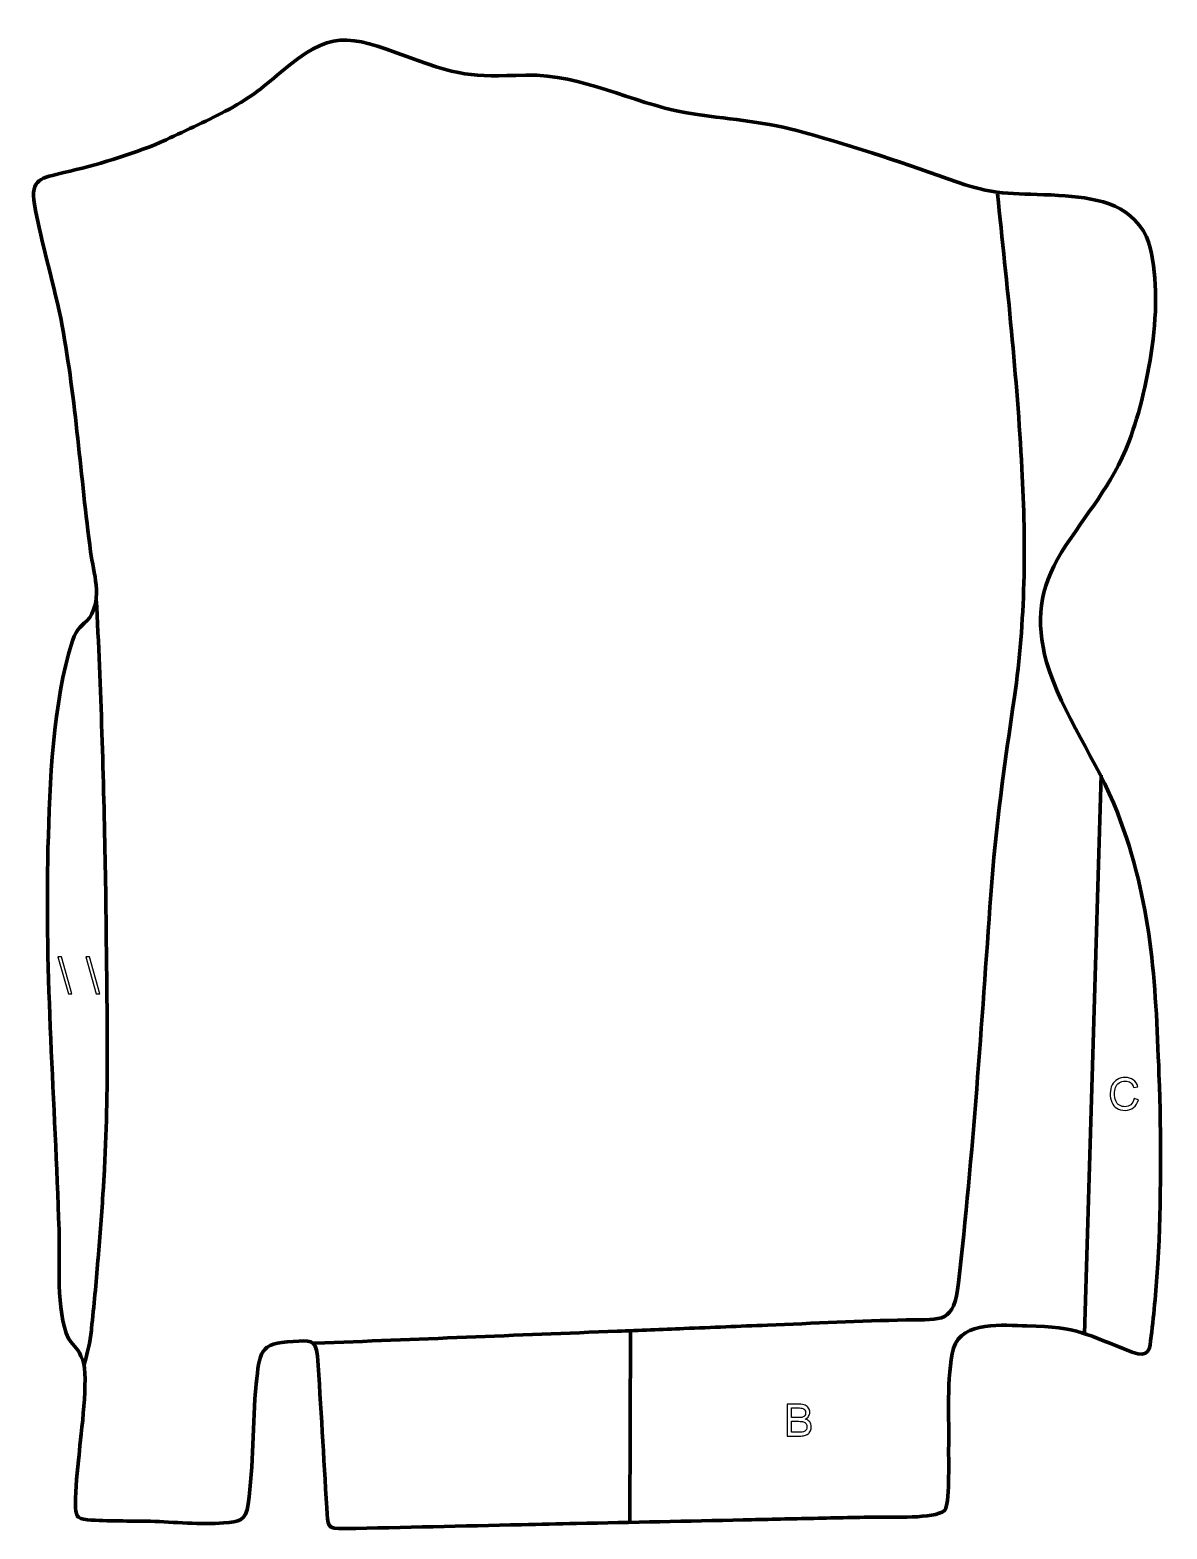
# Model space of a CAD drawing. Header units: millimetres. Extents: x 1205 to 1854, y 146 to 1002.
import ezdxf

# ---------------------------------------------------------------- set-up
doc = ezdxf.new("R2010")
doc.units = ezdxf.units.MM
doc.header["$MEASUREMENT"] = 0
doc.layers.add('layer 2', color=7, linetype='Continuous')
doc.layers.add('layer 3', color=7, linetype='Continuous')

msp = doc.modelspace()

# ---------------------------------------------------------------- linework, layer by layer
at = {"layer": 'layer 2', "color": 142, "lineweight": 158}
for points, knots in [([(1757.0156, 908.1833), (1762.5831, 856.3486), (1768.1797, 803.3794), (1771.0197, 751.3556), (1771.0197, 751.3556), (1773.3206, 707.5993), (1773.044, 664.3132), (1766.726, 620.8798), (1766.726, 620.8798), (1761.1439, 582.862), (1755.9462, 546.3143), (1753.2221, 507.9062), (1753.2221, 507.9062), (1747.9903, 434.1089), (1743.1201, 359.9099), (1734.799, 286.3979), (1734.799, 286.3979), (1732.0106, 263.0843), (1726.2266, 265.6224), (1704.8366, 265.1815), (1704.8366, 265.1815), (1678.5974, 264.6405), (1651.9195, 263.2411), (1625.6525, 262.1895), (1625.6525, 262.1895), (1609.7809, 261.5541), (1593.9092, 260.9186), (1578.0375, 260.2832), (1578.0375, 260.2832), (1565.3403, 259.7749), (1552.6429, 259.2666), (1539.9456, 258.7582), (1539.9456, 258.7582), (1482.4901, 256.4579), (1425.0347, 254.1577), (1367.5793, 251.8574), (1367.5793, 251.8574), (1367.5793, 251.8574), (1366.627, 251.8193), (1366.627, 251.8193)], [0, 0, 0, 0, 0.09090909, 0.09090909, 0.09090909, 0.09090909, 0.18181818, 0.18181818, 0.18181818, 0.18181818, 0.27272727, 0.27272727, 0.27272727, 0.27272727, 0.36363636, 0.36363636, 0.36363636, 0.36363636, 0.45454545, 0.45454545, 0.45454545, 0.45454545, 0.54545455, 0.54545455, 0.54545455, 0.54545455, 0.63636364, 0.63636364, 0.63636364, 0.63636364, 0.72727273, 0.72727273, 0.72727273, 0.72727273, 0.81818182, 0.81818182, 0.81818182, 0.81818182, 1, 1, 1, 1]), ([(1242.4476, 676.9359), (1245.0832, 625.855), (1246.6337, 574.7609), (1247.5911, 523.6233), (1247.5911, 523.6233), (1247.7432, 515.388), (1247.862, 507.1536), (1247.9427, 498.9173), (1247.9427, 498.9173), (1248.386, 449.7472), (1249.7585, 400.8), (1247.1586, 351.6454), (1247.1586, 351.6454), (1246.9381, 347.5245), (1246.6889, 343.408), (1246.4161, 339.2902), (1246.4161, 339.2902), (1245.5271, 326.2501), (1244.4816, 313.2215), (1243.4344, 300.1933), (1243.4344, 300.1933), (1243.4344, 300.1933), (1243.3578, 299.24), (1243.3578, 299.24), (1243.3578, 299.24), (1242.311, 286.2179), (1241.1324, 273.225), (1239.7244, 260.2364), (1239.7244, 260.2364), (1239.7244, 260.2364), (1239.6205, 259.2864), (1239.6205, 259.2864), (1239.6205, 259.2864), (1238.8228, 252.0884), (1237.5926, 246.6399), (1235.4672, 239.7344)], [0, 0, 0, 0, 0.1, 0.1, 0.1, 0.1, 0.2, 0.2, 0.2, 0.2, 0.3, 0.3, 0.3, 0.3, 0.4, 0.4, 0.4, 0.4, 0.5, 0.5, 0.5, 0.5, 0.6, 0.6, 0.6, 0.6, 0.7, 0.7, 0.7, 0.7, 0.8, 0.8, 0.8, 0.8, 1, 1, 1, 1])]:
    msp.add_open_spline(points, degree=3, knots=knots, dxfattribs=at)
for points in [[(1816.2349, 576.3123), (1816.2349, 576.3123), (1806.6998, 257.2389), (1806.6998, 257.2389)], [(1547.4715, 259.0594), (1547.4715, 259.0594), (1547.1349, 149.5931), (1547.1349, 149.5931)]]:
    msp.add_open_spline(points, degree=3, dxfattribs=at)
at = {"layer": 'layer 2', "color": 142}
for points, knots in [([(1226.4995, 451.3952), (1226.4995, 451.3952), (1220.5685, 472.5979), (1220.5685, 472.5979), (1220.5685, 472.5979), (1220.5685, 472.5979), (1222.5837, 472.5979), (1222.5837, 472.5979), (1222.5837, 472.5979), (1222.5837, 472.5979), (1228.5148, 451.3952), (1228.5148, 451.3952), (1228.5148, 451.3952), (1228.5148, 451.3952), (1226.4995, 451.3952), (1226.4995, 451.3952)], [0, 0, 0, 0, 0.2, 0.2, 0.2, 0.2, 0.4, 0.4, 0.4, 0.4, 0.6, 0.6, 0.6, 0.6, 1, 1, 1, 1]), ([(1242.4207, 451.3952), (1242.4207, 451.3952), (1236.4897, 472.5979), (1236.4897, 472.5979), (1236.4897, 472.5979), (1236.4897, 472.5979), (1238.5049, 472.5979), (1238.5049, 472.5979), (1238.5049, 472.5979), (1238.5049, 472.5979), (1244.436, 451.3952), (1244.436, 451.3952), (1244.436, 451.3952), (1244.436, 451.3952), (1242.4207, 451.3952), (1242.4207, 451.3952)], [0, 0, 0, 0, 0.2, 0.2, 0.2, 0.2, 0.4, 0.4, 0.4, 0.4, 0.6, 0.6, 0.6, 0.6, 1, 1, 1, 1]), ([(1835.071, 391.5438), (1835.071, 391.5438), (1837.4842, 390.9341), (1837.4842, 390.9341), (1837.4842, 390.9341), (1836.9804, 388.957), (1836.0744, 387.454), (1834.7662, 386.4168), (1834.7662, 386.4168), (1833.458, 385.3795), (1831.8576, 384.8588), (1829.9651, 384.8588), (1829.9651, 384.8588), (1828.0092, 384.8588), (1826.4173, 385.2567), (1825.1895, 386.0569), (1825.1895, 386.0569), (1823.9618, 386.8528), (1823.0303, 388.0086), (1822.3911, 389.5201), (1822.3911, 389.5201), (1821.7518, 391.0357), (1821.43, 392.6572), (1821.43, 394.3931), (1821.43, 394.3931), (1821.43, 396.2855), (1821.7899, 397.9367), (1822.5138, 399.3465), (1822.5138, 399.3465), (1823.2378, 400.7563), (1824.2666, 401.8274), (1825.6002, 402.5599), (1825.6002, 402.5599), (1826.9338, 403.2923), (1828.4029, 403.6564), (1830.0033, 403.6564), (1830.0033, 403.6564), (1831.8237, 403.6564), (1833.3521, 403.1949), (1834.5883, 402.2677), (1834.5883, 402.2677), (1835.8288, 401.3406), (1836.6925, 400.0408), (1837.1794, 398.3643), (1837.1794, 398.3643), (1837.1794, 398.3643), (1834.817, 397.8054), (1834.817, 397.8054), (1834.817, 397.8054), (1834.3978, 399.1263), (1833.7839, 400.0916), (1832.9838, 400.6928), (1832.9838, 400.6928), (1832.1836, 401.2982), (1831.176, 401.5988), (1829.9609, 401.5988), (1829.9609, 401.5988), (1828.568, 401.5988), (1827.3995, 401.2644), (1826.4639, 400.5954), (1826.4639, 400.5954), (1825.5282, 399.9265), (1824.8678, 399.0247), (1824.491, 397.8986), (1824.491, 397.8986), (1824.1099, 396.7682), (1823.9194, 395.6039), (1823.9194, 394.4058), (1823.9194, 394.4058), (1823.9194, 392.8605), (1824.1438, 391.5099), (1824.5926, 390.3583), (1824.5926, 390.3583), (1825.0414, 389.2025), (1825.7399, 388.3431), (1826.6883, 387.7716), (1826.6883, 387.7716), (1827.6366, 387.2), (1828.6612, 386.9164), (1829.7662, 386.9164), (1829.7662, 386.9164), (1831.1125, 386.9164), (1832.2471, 387.3059), (1833.1785, 388.0806), (1833.1785, 388.0806), (1834.1099, 388.8596), (1834.7408, 390.0112), (1835.071, 391.5438)], [0, 0, 0, 0, 0.04347826, 0.04347826, 0.04347826, 0.04347826, 0.08695652, 0.08695652, 0.08695652, 0.08695652, 0.13043478, 0.13043478, 0.13043478, 0.13043478, 0.17391304, 0.17391304, 0.17391304, 0.17391304, 0.2173913, 0.2173913, 0.2173913, 0.2173913, 0.26086957, 0.26086957, 0.26086957, 0.26086957, 0.30434783, 0.30434783, 0.30434783, 0.30434783, 0.34782609, 0.34782609, 0.34782609, 0.34782609, 0.39130435, 0.39130435, 0.39130435, 0.39130435, 0.43478261, 0.43478261, 0.43478261, 0.43478261, 0.47826087, 0.47826087, 0.47826087, 0.47826087, 0.52173913, 0.52173913, 0.52173913, 0.52173913, 0.56521739, 0.56521739, 0.56521739, 0.56521739, 0.60869565, 0.60869565, 0.60869565, 0.60869565, 0.65217391, 0.65217391, 0.65217391, 0.65217391, 0.69565217, 0.69565217, 0.69565217, 0.69565217, 0.73913043, 0.73913043, 0.73913043, 0.73913043, 0.7826087, 0.7826087, 0.7826087, 0.7826087, 0.82608696, 0.82608696, 0.82608696, 0.82608696, 0.86956522, 0.86956522, 0.86956522, 0.86956522, 0.91304348, 0.91304348, 0.91304348, 0.91304348, 1, 1, 1, 1]), ([(1637.0078, 198.8798), (1637.0078, 198.8798), (1637.0078, 217.0678), (1637.0078, 217.0678), (1637.0078, 217.0678), (1637.0078, 217.0678), (1643.8325, 217.0678), (1643.8325, 217.0678), (1643.8325, 217.0678), (1645.2211, 217.0678), (1646.3346, 216.8857), (1647.1771, 216.5174), (1647.1771, 216.5174), (1648.0154, 216.1491), (1648.6716, 215.5817), (1649.1458, 214.8154), (1649.1458, 214.8154), (1649.6242, 214.0534), (1649.8613, 213.2532), (1649.8613, 212.4149), (1649.8613, 212.4149), (1649.8613, 211.6402), (1649.6496, 210.9077), (1649.2305, 210.2219), (1649.2305, 210.2219), (1648.8113, 209.536), (1648.1763, 208.9814), (1647.3253, 208.558), (1647.3253, 208.558), (1648.426, 208.2363), (1649.2728, 207.6859), (1649.8613, 206.9069), (1649.8613, 206.9069), (1650.454, 206.1321), (1650.7504, 205.2134), (1650.7504, 204.155), (1650.7504, 204.155), (1650.7504, 203.2998), (1650.5683, 202.5081), (1650.2084, 201.7757), (1650.2084, 201.7757), (1649.8486, 201.0432), (1649.404, 200.4801), (1648.8748, 200.0822), (1648.8748, 200.0822), (1648.3456, 199.6884), (1647.6809, 199.3878), (1646.885, 199.1846), (1646.885, 199.1846), (1646.0848, 198.9814), (1645.1068, 198.8798), (1643.9468, 198.8798), (1643.9468, 198.8798), (1643.9468, 198.8798), (1637.0078, 198.8798), (1637.0078, 198.8798)], [0, 0, 0, 0, 0.06666667, 0.06666667, 0.06666667, 0.06666667, 0.13333333, 0.13333333, 0.13333333, 0.13333333, 0.2, 0.2, 0.2, 0.2, 0.26666667, 0.26666667, 0.26666667, 0.26666667, 0.33333333, 0.33333333, 0.33333333, 0.33333333, 0.4, 0.4, 0.4, 0.4, 0.46666667, 0.46666667, 0.46666667, 0.46666667, 0.53333333, 0.53333333, 0.53333333, 0.53333333, 0.6, 0.6, 0.6, 0.6, 0.66666667, 0.66666667, 0.66666667, 0.66666667, 0.73333333, 0.73333333, 0.73333333, 0.73333333, 0.8, 0.8, 0.8, 0.8, 0.86666667, 0.86666667, 0.86666667, 0.86666667, 1, 1, 1, 1]), ([(1639.421, 209.4217), (1639.421, 209.4217), (1643.3541, 209.4217), (1643.3541, 209.4217), (1643.3541, 209.4217), (1644.421, 209.4217), (1645.1873, 209.4937), (1645.6487, 209.6334), (1645.6487, 209.6334), (1646.2626, 209.8154), (1646.7241, 210.1203), (1647.0332, 210.5436), (1647.0332, 210.5436), (1647.3422, 210.967), (1647.4989, 211.4962), (1647.4989, 212.1355), (1647.4989, 212.1355), (1647.4989, 212.7409), (1647.3549, 213.2744), (1647.0628, 213.7316), (1647.0628, 213.7316), (1646.7749, 214.1931), (1646.36, 214.5106), (1645.8223, 214.68), (1645.8223, 214.68), (1645.2846, 214.8493), (1644.3617, 214.934), (1643.0577, 214.934), (1643.0577, 214.934), (1643.0577, 214.934), (1639.421, 214.934), (1639.421, 214.934), (1639.421, 214.934), (1639.421, 214.934), (1639.421, 209.4217), (1639.421, 209.4217)], [0, 0, 0, 0, 0.1, 0.1, 0.1, 0.1, 0.2, 0.2, 0.2, 0.2, 0.3, 0.3, 0.3, 0.3, 0.4, 0.4, 0.4, 0.4, 0.5, 0.5, 0.5, 0.5, 0.6, 0.6, 0.6, 0.6, 0.7, 0.7, 0.7, 0.7, 0.8, 0.8, 0.8, 0.8, 1, 1, 1, 1]), ([(1639.421, 201.0136), (1639.421, 201.0136), (1643.951, 201.0136), (1643.951, 201.0136), (1643.951, 201.0136), (1644.73, 201.0136), (1645.2762, 201.0432), (1645.5937, 201.1025), (1645.5937, 201.1025), (1646.1441, 201.1999), (1646.6098, 201.365), (1646.9824, 201.5978), (1646.9824, 201.5978), (1647.3549, 201.8307), (1647.6597, 202.1694), (1647.9011, 202.6139), (1647.9011, 202.6139), (1648.1424, 203.0585), (1648.2609, 203.5707), (1648.2609, 204.1508), (1648.2609, 204.1508), (1648.2609, 204.8324), (1648.0874, 205.4209), (1647.736, 205.9247), (1647.736, 205.9247), (1647.3888, 206.4285), (1646.9062, 206.7799), (1646.288, 206.9831), (1646.288, 206.9831), (1645.6741, 207.1863), (1644.7851, 207.2879), (1643.6293, 207.2879), (1643.6293, 207.2879), (1643.6293, 207.2879), (1639.421, 207.2879), (1639.421, 207.2879), (1639.421, 207.2879), (1639.421, 207.2879), (1639.421, 201.0136), (1639.421, 201.0136)], [0, 0, 0, 0, 0.09090909, 0.09090909, 0.09090909, 0.09090909, 0.18181818, 0.18181818, 0.18181818, 0.18181818, 0.27272727, 0.27272727, 0.27272727, 0.27272727, 0.36363636, 0.36363636, 0.36363636, 0.36363636, 0.45454545, 0.45454545, 0.45454545, 0.45454545, 0.54545455, 0.54545455, 0.54545455, 0.54545455, 0.63636364, 0.63636364, 0.63636364, 0.63636364, 0.72727273, 0.72727273, 0.72727273, 0.72727273, 0.81818182, 0.81818182, 0.81818182, 0.81818182, 1, 1, 1, 1])]:
    msp.add_open_spline(points, degree=3, knots=knots, dxfattribs=at)
at = {"layer": 'layer 3', "color": 242, "lineweight": 158}
msp.add_open_spline([(1279.995, 938.0583), (1291.9685, 943.4457), (1304.3718, 949.4107), (1316.1069, 955.3111), (1316.1069, 955.3111), (1329.2097, 962.3104), (1336.687, 968.0462), (1347.8047, 977.6898), (1347.8047, 977.6898), (1376.061, 1001.7532), (1386.0896, 999.1822), (1419.8404, 986.5317), (1419.8404, 986.5317), (1454.8157, 973.6365), (1457.9803, 975.5718), (1494.0428, 975.9557), (1494.0428, 975.9557), (1525.7805, 974.1922), (1552.9778, 958.0538), (1584.4065, 953.6474), (1584.4065, 953.6474), (1606.3473, 950.5712), (1624.8686, 949.3032), (1646.5636, 943.2099), (1646.5636, 943.2099), (1676.4401, 934.784), (1705.0722, 925.3948), (1734.2366, 914.7894), (1734.2366, 914.7894), (1758.4493, 906.5447), (1767.8119, 908.8271), (1791.9819, 907.2853), (1791.9819, 907.2853), (1811.9247, 905.9022), (1832.0316, 903.5952), (1842.2308, 883.7286), (1842.2308, 883.7286), (1853.8641, 851.436), (1843.6926, 798.6945), (1832.3212, 766.9753), (1832.3212, 766.9753), (1821.7961, 740.3569), (1808.2117, 726.607), (1793.6115, 703.5151), (1793.6115, 703.5151), (1780.8187, 682.1376), (1778.6985, 664.8823), (1785.0442, 640.7989), (1785.0442, 640.7989), (1794.2599, 610.3623), (1813.9195, 584.7381), (1825.5878, 554.8415), (1825.5878, 554.8415), (1845.2285, 503.1423), (1847.2677, 459.7929), (1849.284, 405.3973), (1849.284, 405.3973), (1850.5976, 369.9592), (1850.5661, 332.862), (1848.6563, 297.4567), (1848.6563, 297.4567), (1847.8321, 283.9617), (1846.4676, 269.2552), (1844.8342, 255.8503), (1844.8342, 255.8503), (1843.9195, 248.344), (1843.9818, 243.2273), (1833.9282, 246.7897), (1833.9282, 246.7897), (1807.4906, 256.8382), (1803.6665, 261.3603), (1773.8121, 261.7381), (1773.8121, 261.7381), (1760.7021, 262.0053), (1737.0684, 265.0562), (1731.9148, 249.0079), (1731.9148, 249.0079), (1727.7866, 232.5288), (1729.5687, 208.5153), (1729.1528, 191.0009), (1729.1528, 191.0009), (1729.11, 185.409), (1729.8703, 159.2013), (1726.772, 156.3068), (1726.772, 156.3068), (1720.7451, 151.4228), (1696.6299, 152.7775), (1687.9845, 152.6151), (1687.9845, 152.6151), (1675.2808, 152.3763), (1662.5777, 152.1024), (1649.8746, 151.8267), (1649.8746, 151.8267), (1637.1907, 151.551), (1624.5068, 151.2752), (1611.8229, 150.9994), (1611.8229, 150.9994), (1580.1131, 150.31), (1548.4033, 149.6207), (1516.6935, 148.9312), (1516.6935, 148.9312), (1506.2294, 148.7038), (1495.7651, 148.4763), (1485.3009, 148.2488), (1485.3009, 148.2488), (1451.6499, 147.5148), (1417.9946, 146.6644), (1384.3434, 145.9965), (1384.3434, 145.9965), (1373.7339, 145.786), (1374.7802, 147.5103), (1374.0876, 157.8476), (1374.0876, 157.8476), (1372.1782, 186.7606), (1370.7804, 215.7473), (1368.7139, 244.6384), (1368.7139, 244.6384), (1367.4069, 254.7676), (1364.4439, 253.1964), (1354.8873, 252.9009), (1354.8873, 252.9009), (1335.2503, 252.1192), (1335.7958, 246.393), (1333.7098, 228.5538), (1333.7098, 228.5538), (1331.5572, 206.0238), (1332.3088, 182.0495), (1329.1795, 159.9606), (1329.1795, 159.9606), (1327.7991, 150.2162), (1324.1735, 150.0606), (1315.1151, 149.2739), (1315.1151, 149.2739), (1302.5124, 148.1795), (1286.4683, 149.7724), (1273.4743, 150.1894), (1273.4743, 150.1894), (1261.6646, 150.4585), (1249.0183, 150.1778), (1237.3301, 151.0256), (1237.3301, 151.0256), (1230.7782, 151.6774), (1230.7718, 153.6674), (1230.5814, 160.0976), (1230.5814, 160.0976), (1230.336, 168.3864), (1231.8319, 179.5949), (1232.5661, 188.1413), (1232.5661, 188.1413), (1233.6686, 199.9748), (1238.246, 232.4549), (1234.6607, 242.1776), (1234.6607, 242.1776), (1231.8598, 249.3395), (1230.4625, 249.2032), (1226.5168, 254.5288), (1226.5168, 254.5288), (1219.2133, 270.4858), (1221.7089, 298.6425), (1221.173, 316.6486), (1221.173, 316.6486), (1218.8472, 389.7102), (1212.9615, 461.325), (1214.8594, 534.6279), (1214.8594, 534.6279), (1215.8434, 571.8021), (1217.5629, 617.4758), (1228.7888, 652.8926), (1228.7888, 652.8926), (1231.6794, 661.1963), (1233.8313, 660.6907), (1238.672, 666.2689), (1238.672, 666.2689), (1246.1363, 677.6035), (1240.8058, 691.597), (1239.1777, 703.8512), (1239.1777, 703.8512), (1233.5174, 746.4513), (1230.7522, 790.6326), (1222.9556, 832.764), (1222.9556, 832.764), (1218.5521, 856.0515), (1211.2041, 878.8468), (1207.1655, 902.06), (1207.1655, 902.06), (1204.5714, 916.9707), (1211.1962, 917.2229), (1223.987, 920.3056), (1223.987, 920.3056), (1242.7563, 924.8293), (1261.3679, 929.9798), (1279.1151, 937.6767), (1279.1151, 937.6767), (1279.1151, 937.6767), (1279.995, 938.0583), (1279.995, 938.0583)], degree=3, knots=[0, 0, 0, 0, 0.02, 0.02, 0.02, 0.02, 0.04, 0.04, 0.04, 0.04, 0.06, 0.06, 0.06, 0.06, 0.08, 0.08, 0.08, 0.08, 0.1, 0.1, 0.1, 0.1, 0.12, 0.12, 0.12, 0.12, 0.14, 0.14, 0.14, 0.14, 0.16, 0.16, 0.16, 0.16, 0.18, 0.18, 0.18, 0.18, 0.2, 0.2, 0.2, 0.2, 0.22, 0.22, 0.22, 0.22, 0.24, 0.24, 0.24, 0.24, 0.26, 0.26, 0.26, 0.26, 0.28, 0.28, 0.28, 0.28, 0.3, 0.3, 0.3, 0.3, 0.32, 0.32, 0.32, 0.32, 0.34, 0.34, 0.34, 0.34, 0.36, 0.36, 0.36, 0.36, 0.38, 0.38, 0.38, 0.38, 0.4, 0.4, 0.4, 0.4, 0.42, 0.42, 0.42, 0.42, 0.44, 0.44, 0.44, 0.44, 0.46, 0.46, 0.46, 0.46, 0.48, 0.48, 0.48, 0.48, 0.5, 0.5, 0.5, 0.5, 0.52, 0.52, 0.52, 0.52, 0.54, 0.54, 0.54, 0.54, 0.56, 0.56, 0.56, 0.56, 0.58, 0.58, 0.58, 0.58, 0.6, 0.6, 0.6, 0.6, 0.62, 0.62, 0.62, 0.62, 0.64, 0.64, 0.64, 0.64, 0.66, 0.66, 0.66, 0.66, 0.68, 0.68, 0.68, 0.68, 0.7, 0.7, 0.7, 0.7, 0.72, 0.72, 0.72, 0.72, 0.74, 0.74, 0.74, 0.74, 0.76, 0.76, 0.76, 0.76, 0.78, 0.78, 0.78, 0.78, 0.8, 0.8, 0.8, 0.8, 0.82, 0.82, 0.82, 0.82, 0.84, 0.84, 0.84, 0.84, 0.86, 0.86, 0.86, 0.86, 0.88, 0.88, 0.88, 0.88, 0.9, 0.9, 0.9, 0.9, 0.92, 0.92, 0.92, 0.92, 0.94, 0.94, 0.94, 0.94, 0.96, 0.96, 0.96, 0.96, 1, 1, 1, 1], dxfattribs=at)

doc.saveas('drawing.dxf')
